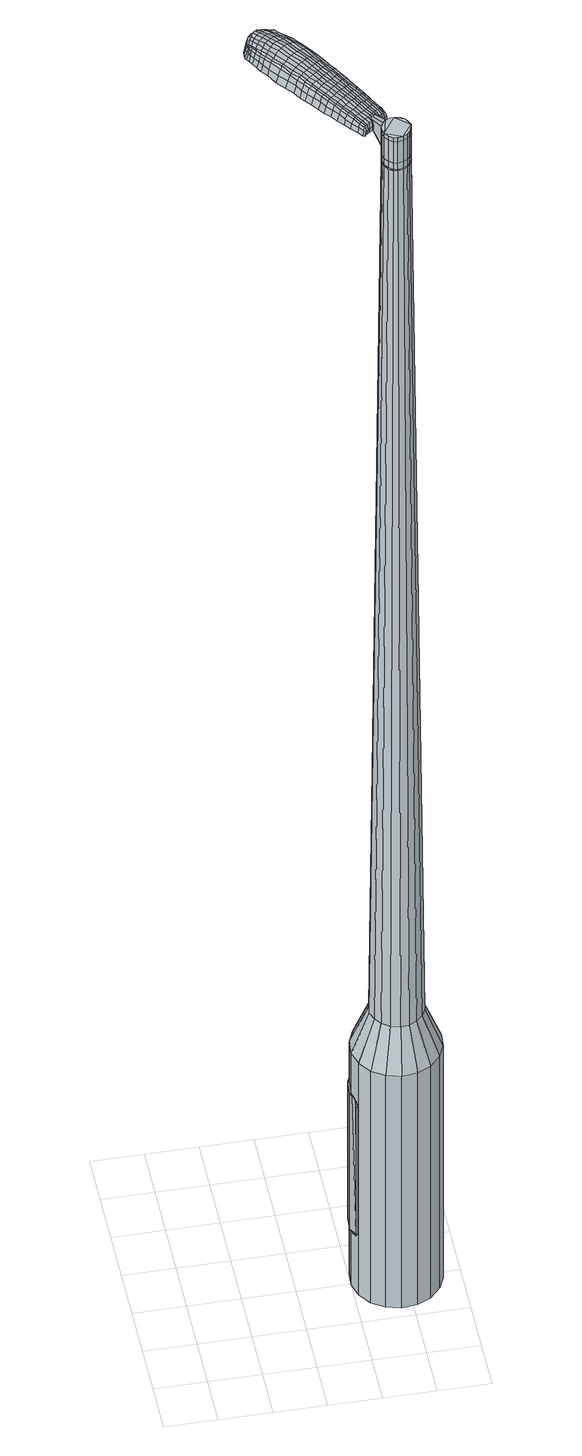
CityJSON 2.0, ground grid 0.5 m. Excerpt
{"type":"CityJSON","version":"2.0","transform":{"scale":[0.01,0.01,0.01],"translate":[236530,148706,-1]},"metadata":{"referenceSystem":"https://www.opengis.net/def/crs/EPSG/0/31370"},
"CityObjects":{
"object1":{"type":"GenericCityObject","attributes":{"cluster":220,"mean_distance_to_centroid":0.265,"new_centroid_x":236531.95,"new_centroid_y":148707.03,"mean_distance_to_camera":7.83,"H1":90,"H2":47.81,"Z_final":109.66,"cluster2":-1,"proj_x":236534.59,"proj_y":148705.12,"id_line":52798,"bearing_l":35.9,"distance":3.27,"orientation":"left","G_obj":125.9},"geometry":[{"type":"MultiSurface","lod":"2","boundaries":[[[0,1,2,3]],[[1,4,5,2]],[[4,6,7,5]],[[6,8,9,7]],[[8,10,11,9]],[[10,12,13,11]],[[12,14,15,13]],[[14,16,17,15]],[[16,18,19,17]],[[18,20,21,19]],[[20,22,23,21]],[[22,24,25,23]],[[24,26,27,25]],[[26,28,29,27]],[[28,30,31,29]],[[30,32,33,31]],[[32,34,35,33]],[[34,0,3,35]],[[36,37,38,39]],[[38,40,41,42]],[[41,43,42]],[[42,44,45,46]],[[45,47,46]],[[46,48,49,50]],[[49,51,50]],[[42,46,50,38]],[[50,52,39,38]],[[53,36,39]],[[2,5,7,35]],[[7,9,11,15]],[[11,13,15]],[[15,17,19,23]],[[19,21,23]],[[23,25,27,31]],[[27,29,31]],[[15,23,31,7]],[[31,33,35,7]],[[3,2,35]],[[1,0,54,55]],[[0,34,56,54]],[[34,32,57,56]],[[32,30,58,57]],[[30,28,59,58]],[[28,26,60,59]],[[26,24,61,60]],[[24,22,62,61]],[[22,20,63,62]],[[20,18,64,63]],[[18,16,65,64]],[[16,14,66,65]],[[14,12,67,66]],[[12,10,68,67]],[[10,8,69,68]],[[8,6,70,69]],[[6,4,71,70]],[[4,1,55,71]],[[55,54,72,73]],[[54,56,74,72]],[[56,57,75,74]],[[57,58,76,75]],[[58,59,77,76]],[[59,60,78,77]],[[60,61,79,78]],[[61,62,80,79]],[[62,63,81,80]],[[63,64,82,81]],[[64,65,83,82]],[[65,66,84,83]],[[66,67,85,84]],[[67,68,86,85]],[[68,69,87,86]],[[69,70,88,87]],[[70,71,89,88]],[[71,55,73,89]],[[90,91,92,93]],[[94,95,91,90]],[[96,97,95,94]],[[98,99,97,96]],[[100,101,99,98]],[[78,102,101,100]],[[103,104,102,78]],[[105,106,104,103]],[[81,107,106,105]],[[82,108,107,81]],[[83,109,108,82]],[[84,110,109,83]],[[111,112,110,84]],[[86,113,112,111]],[[114,115,113,86]],[[116,117,115,114]],[[118,119,117,116]],[[93,92,119,118]],[[120,121,122,123]],[[124,120,123,125]],[[126,124,125,127]],[[128,126,127,129]],[[130,128,129,131]],[[132,130,131,133]],[[134,132,133,135]],[[136,134,135,137]],[[138,136,137,139]],[[140,138,139,141]],[[142,140,141,143]],[[144,142,143,145]],[[146,144,145,147]],[[148,146,147,149]],[[150,148,149,151]],[[152,150,151,153]],[[73,72,90,93]],[[72,74,94,90]],[[74,75,96,94]],[[75,76,98,96]],[[76,77,100,98]],[[77,78,100]],[[79,103,78]],[[79,80,105,103]],[[80,81,105]],[[85,111,84]],[[85,86,111]],[[87,114,86]],[[87,88,116,114]],[[88,89,118,116]],[[89,73,93,118]],[[154,155,92,91]],[[155,156,119,92]],[[156,157,117,119]],[[157,158,115,117]],[[158,113,115]],[[159,112,113]],[[159,110,112]],[[160,106,107]],[[160,161,104,106]],[[161,102,104]],[[162,101,102]],[[162,163,99,101]],[[163,164,97,99]],[[164,165,95,97]],[[165,154,91,95]],[[39,52,152,166]],[[155,154,167,153]],[[53,39,166,121]],[[154,165,122,167]],[[36,53,121,120]],[[165,164,123,122]],[[37,36,120,124]],[[164,163,125,123]],[[38,37,124,126]],[[163,162,127,125]],[[40,38,126,128]],[[162,102,129,127]],[[41,40,128,130]],[[102,161,131,129]],[[43,41,130,132]],[[161,160,133,131]],[[42,43,132,134]],[[160,107,135,133]],[[44,42,134,136]],[[107,108,137,135]],[[45,44,136,138]],[[108,109,139,137]],[[47,45,138,140]],[[109,110,141,139]],[[46,47,140,142]],[[110,159,143,141]],[[48,46,142,144]],[[159,113,145,143]],[[49,48,144,146]],[[113,158,147,145]],[[51,49,146,148]],[[158,157,149,147]],[[50,51,148,150]],[[157,156,151,149]],[[52,50,150,152]],[[156,155,153,151]],[[152,153,168,169]],[[153,167,170,168]],[[167,122,171,170]],[[122,121,172,171]],[[121,166,173,172]],[[166,152,169,173]],[[174,175,176,177]],[[178,174,177,179]],[[174,178,180,181]],[[175,174,181,182]],[[183,184,185,186]],[[187,183,186,188]],[[183,187,189,190]],[[184,183,190,191]],[[192,193,194,195]],[[196,192,195,197]],[[192,196,198,199]],[[193,192,199,200]],[[201,202,203,204]],[[205,201,204,206]],[[201,205,207,208]],[[202,201,208,209]],[[210,211,212,213]],[[214,210,213,215]],[[210,214,216,217]],[[211,210,217,218]],[[219,220,221,222]],[[223,219,222,224]],[[219,223,225,226]],[[220,219,226,227]],[[228,229,230,231]],[[220,228,231,221]],[[228,220,227,232]],[[229,228,232,233]],[[234,235,236,237]],[[229,234,237,230]],[[234,229,233,238]],[[235,234,238,239]],[[240,178,179,241]],[[235,240,241,236]],[[240,235,239,242]],[[178,240,242,180]],[[243,244,245,246]],[[247,243,246,248]],[[243,247,249,250]],[[244,243,250,251]],[[252,253,254,255]],[[244,252,255,245]],[[252,244,251,256]],[[253,252,256,257]],[[258,259,260,261]],[[253,258,261,254]],[[258,253,257,262]],[[259,258,262,263]],[[264,265,266,267]],[[259,264,267,260]],[[264,259,263,268]],[[265,264,268,269]],[[270,175,182,271]],[[265,270,271,266]],[[270,265,269,272]],[[175,270,272,176]],[[273,274,275,276]],[[277,273,276,278]],[[273,277,279,280]],[[274,273,280,281]],[[282,283,284,285]],[[274,282,285,275]],[[282,274,281,286]],[[283,282,286,287]],[[288,289,290,291]],[[283,288,291,284]],[[288,283,287,292]],[[289,288,292,293]],[[294,187,188,295]],[[289,294,295,290]],[[294,289,293,296]],[[187,294,296,189]],[[297,298,299,300]],[[301,297,300,302]],[[297,301,303,304]],[[298,297,304,305]],[[306,307,308,309]],[[298,306,309,299]],[[306,298,305,310]],[[307,306,310,311]],[[312,313,314,315]],[[307,312,315,308]],[[312,307,311,316]],[[313,312,316,317]],[[318,319,320,321]],[[313,318,321,314]],[[318,313,317,322]],[[319,318,322,323]],[[324,184,191,325]],[[319,324,325,320]],[[324,319,323,326]],[[184,324,326,185]],[[327,213,212,328]],[[329,327,328,330]],[[327,329,331,332]],[[213,327,332,215]],[[333,329,330,334]],[[335,333,334,336]],[[333,335,337,338]],[[329,333,338,331]],[[339,335,336,340]],[[341,339,340,342]],[[339,341,343,344]],[[335,339,344,337]],[[345,341,342,346]],[[347,345,346,348]],[[345,347,349,350]],[[341,345,350,343]],[[351,347,348,352]],[[202,351,352,203]],[[351,202,209,353]],[[347,351,353,349]],[[354,355,200,199]],[[356,354,199,198]],[[354,356,357,358]],[[355,354,358,359]],[[360,361,359,358]],[[362,360,358,357]],[[360,362,363,364]],[[361,360,364,365]],[[366,367,365,364]],[[368,366,364,363]],[[366,368,369,370]],[[367,366,370,371]],[[372,373,371,370]],[[374,372,370,369]],[[372,374,207,205]],[[373,372,205,206]],[[375,376,377,378]],[[277,375,378,279]],[[375,277,278,379]],[[376,375,379,380]],[[381,196,197,382]],[[376,381,382,377]],[[381,376,380,383]],[[196,381,383,198]],[[384,385,386,387]],[[223,384,387,225]],[[384,223,224,388]],[[385,384,388,389]],[[390,391,392,393]],[[385,390,393,386]],[[390,385,389,394]],[[391,390,394,395]],[[396,193,200,397]],[[391,396,397,392]],[[396,391,395,398]],[[193,396,398,194]],[[399,400,401,402]],[[181,399,402,182]],[[399,181,180,403]],[[400,399,403,404]],[[405,406,407,408]],[[400,405,408,401]],[[405,400,404,409]],[[406,405,409,410]],[[411,204,203,412]],[[406,411,412,407]],[[411,406,410,413]],[[204,411,413,206]],[[414,415,416,417]],[[186,414,417,188]],[[414,186,185,418]],[[415,414,418,419]],[[420,208,207,421]],[[415,420,421,416]],[[420,415,419,422]],[[208,420,422,209]],[[423,424,425,426]],[[301,423,426,303]],[[423,301,302,427]],[[424,423,427,428]],[[429,214,215,430]],[[424,429,430,425]],[[429,424,428,431]],[[214,429,431,216]],[[432,433,434,435]],[[247,432,435,249]],[[432,247,248,436]],[[433,432,436,437]],[[438,439,440,441]],[[433,438,441,434]],[[438,433,437,442]],[[439,438,442,443]],[[444,211,218,445]],[[439,444,445,440]],[[444,439,443,446]],[[211,444,446,212]],[[447,448,437,436]],[[246,447,436,248]],[[447,246,245,449]],[[448,447,449,450]],[[451,452,443,442]],[[448,451,442,437]],[[451,448,450,453]],[[452,451,453,454]],[[455,328,212,446]],[[452,455,446,443]],[[455,452,454,456]],[[328,455,456,330]],[[457,458,459,460]],[[304,457,460,305]],[[457,304,303,426]],[[458,457,426,425]],[[461,332,331,462]],[[458,461,462,459]],[[461,458,425,430]],[[332,461,430,215]],[[463,464,450,449]],[[255,463,449,245]],[[463,255,254,465]],[[464,463,465,466]],[[467,468,454,453]],[[464,467,453,450]],[[467,464,466,469]],[[468,467,469,470]],[[471,334,330,456]],[[468,471,456,454]],[[471,468,470,472]],[[334,471,472,336]],[[473,474,475,476]],[[310,473,476,311]],[[473,310,305,460]],[[474,473,460,459]],[[477,338,337,478]],[[474,477,478,475]],[[477,474,459,462]],[[338,477,462,331]],[[479,480,466,465]],[[261,479,465,254]],[[479,261,260,481]],[[480,479,481,482]],[[483,484,470,469]],[[480,483,469,466]],[[483,480,482,485]],[[484,483,485,486]],[[487,340,336,472]],[[484,487,472,470]],[[487,484,486,488]],[[340,487,488,342]],[[489,490,491,492]],[[316,489,492,317]],[[489,316,311,476]],[[490,489,476,475]],[[493,344,343,494]],[[490,493,494,491]],[[493,490,475,478]],[[344,493,478,337]],[[495,496,482,481]],[[267,495,481,260]],[[495,267,266,497]],[[496,495,497,498]],[[499,500,486,485]],[[496,499,485,482]],[[499,496,498,501]],[[500,499,501,502]],[[503,346,342,488]],[[500,503,488,486]],[[503,500,502,504]],[[346,503,504,348]],[[505,506,507,508]],[[322,505,508,323]],[[505,322,317,492]],[[506,505,492,491]],[[509,350,349,510]],[[506,509,510,507]],[[509,506,491,494]],[[350,509,494,343]],[[511,512,498,497]],[[271,511,497,266]],[[511,271,182,402]],[[512,511,402,401]],[[513,514,502,501]],[[512,513,501,498]],[[513,512,401,408]],[[514,513,408,407]],[[515,352,348,504]],[[514,515,504,502]],[[515,514,407,412]],[[352,515,412,203]],[[516,517,419,418]],[[326,516,418,185]],[[516,326,323,508]],[[517,516,508,507]],[[518,353,209,422]],[[517,518,422,419]],[[518,517,507,510]],[[353,518,510,349]],[[519,520,380,379]],[[276,519,379,278]],[[519,276,275,521]],[[520,519,521,522]],[[523,356,198,383]],[[520,523,383,380]],[[523,520,522,524]],[[356,523,524,357]],[[525,526,527,528]],[[226,525,528,227]],[[525,226,225,387]],[[526,525,387,386]],[[529,530,531,532]],[[526,529,532,527]],[[529,526,386,393]],[[530,529,393,392]],[[533,355,359,534]],[[530,533,534,531]],[[533,530,392,397]],[[355,533,397,200]],[[535,536,522,521]],[[285,535,521,275]],[[535,285,284,537]],[[536,535,537,538]],[[539,362,357,524]],[[536,539,524,522]],[[539,536,538,540]],[[362,539,540,363]],[[541,542,543,544]],[[232,541,544,233]],[[541,232,227,528]],[[542,541,528,527]],[[545,546,547,548]],[[542,545,548,543]],[[545,542,527,532]],[[546,545,532,531]],[[549,361,365,550]],[[546,549,550,547]],[[549,546,531,534]],[[361,549,534,359]],[[551,552,538,537]],[[291,551,537,284]],[[551,291,290,553]],[[552,551,553,554]],[[555,368,363,540]],[[552,555,540,538]],[[555,552,554,556]],[[368,555,556,369]],[[557,558,559,560]],[[238,557,560,239]],[[557,238,233,544]],[[558,557,544,543]],[[561,562,563,564]],[[558,561,564,559]],[[561,558,543,548]],[[562,561,548,547]],[[565,367,371,566]],[[562,565,566,563]],[[565,562,547,550]],[[367,565,550,365]],[[567,568,554,553]],[[295,567,553,290]],[[567,295,188,417]],[[568,567,417,416]],[[569,374,369,556]],[[568,569,556,554]],[[569,568,416,421]],[[374,569,421,207]],[[570,571,404,403]],[[242,570,403,180]],[[570,242,239,560]],[[571,570,560,559]],[[572,573,410,409]],[[571,572,409,404]],[[572,571,559,564]],[[573,572,564,563]],[[574,373,206,413]],[[573,574,413,410]],[[574,573,563,566]],[[373,574,566,371]],[[575,576,577,578]],[[578,577,579,580]],[[581,579,577,582]],[[582,577,576,583]],[[584,585,586,587]],[[587,586,588,589]],[[590,588,586,591]],[[591,586,585,592]],[[593,594,595,596]],[[596,595,597,598]],[[599,597,595,600]],[[600,595,594,601]],[[602,603,604,605]],[[605,604,606,607]],[[608,606,604,609]],[[609,604,603,610]],[[611,612,613,614]],[[614,613,615,616]],[[617,615,613,618]],[[618,613,612,619]],[[620,621,622,623]],[[623,622,624,625]],[[626,624,622,627]],[[627,622,621,628]],[[629,630,631,632]],[[632,631,621,620]],[[628,621,631,633]],[[633,631,630,634]],[[635,636,637,638]],[[638,637,630,629]],[[634,630,637,639]],[[639,637,636,640]],[[580,579,641,642]],[[642,641,636,635]],[[640,636,641,643]],[[643,641,579,581]],[[644,645,646,647]],[[647,646,648,649]],[[650,648,646,651]],[[651,646,645,652]],[[653,654,655,656]],[[656,655,645,644]],[[652,645,655,657]],[[657,655,654,658]],[[659,660,661,662]],[[662,661,654,653]],[[658,654,661,663]],[[663,661,660,664]],[[665,666,667,668]],[[668,667,660,659]],[[664,660,667,669]],[[669,667,666,670]],[[583,576,671,672]],[[672,671,666,665]],[[670,666,671,673]],[[673,671,576,575]],[[674,675,676,677]],[[677,676,678,679]],[[680,678,676,681]],[[681,676,675,682]],[[683,684,685,686]],[[686,685,675,674]],[[682,675,685,687]],[[687,685,684,688]],[[689,690,691,692]],[[692,691,684,683]],[[688,684,691,693]],[[693,691,690,694]],[[589,588,695,696]],[[696,695,690,689]],[[694,690,695,697]],[[697,695,588,590]],[[698,699,700,701]],[[701,700,702,703]],[[704,702,700,705]],[[705,700,699,706]],[[707,708,709,710]],[[710,709,699,698]],[[706,699,709,711]],[[711,709,708,712]],[[713,714,715,716]],[[716,715,708,707]],[[712,708,715,717]],[[717,715,714,718]],[[719,720,721,722]],[[722,721,714,713]],[[718,714,721,723]],[[723,721,720,724]],[[592,585,725,726]],[[726,725,720,719]],[[724,720,725,727]],[[727,725,585,584]],[[611,614,728,729]],[[729,728,730,731]],[[732,730,728,733]],[[733,728,614,616]],[[731,730,734,735]],[[735,734,736,737]],[[738,736,734,739]],[[739,734,730,732]],[[737,736,740,741]],[[741,740,742,743]],[[744,742,740,745]],[[745,740,736,738]],[[743,742,746,747]],[[747,746,748,749]],[[750,748,746,751]],[[751,746,742,744]],[[749,748,752,753]],[[753,752,603,602]],[[610,603,752,754]],[[754,752,748,750]],[[601,755,756,600]],[[600,756,757,599]],[[758,757,756,759]],[[759,756,755,760]],[[760,761,762,759]],[[759,762,763,758]],[[764,763,762,765]],[[765,762,761,766]],[[766,767,768,765]],[[765,768,769,764]],[[770,769,768,771]],[[771,768,767,772]],[[772,773,774,771]],[[771,774,775,770]],[[608,775,774,606]],[[606,774,773,607]],[[776,777,778,779]],[[779,778,678,680]],[[679,678,778,780]],[[780,778,777,781]],[[598,597,782,783]],[[783,782,777,776]],[[781,777,782,784]],[[784,782,597,599]],[[785,786,787,788]],[[788,787,624,626]],[[625,624,787,789]],[[789,787,786,790]],[[791,792,793,794]],[[794,793,786,785]],[[790,786,793,795]],[[795,793,792,796]],[[601,594,797,798]],[[798,797,792,791]],[[796,792,797,799]],[[799,797,594,593]],[[800,801,802,803]],[[803,802,582,583]],[[581,582,802,804]],[[804,802,801,805]],[[806,807,808,809]],[[809,808,801,800]],[[805,801,808,810]],[[810,808,807,811]],[[602,605,812,813]],[[813,812,807,806]],[[811,807,812,814]],[[814,812,605,607]],[[815,816,817,818]],[[818,817,587,589]],[[584,587,817,819]],[[819,817,816,820]],[[608,609,821,822]],[[822,821,816,815]],[[820,816,821,823]],[[823,821,609,610]],[[824,825,826,827]],[[827,826,702,704]],[[702,826,703]],[[703,826,825,828]],[[616,615,829,830]],[[830,829,825,824]],[[828,825,829,831]],[[831,829,615,617]],[[832,833,834,835]],[[835,834,648,650]],[[649,648,834,836]],[[836,834,833,837]],[[838,839,840,841]],[[841,840,833,832]],[[837,833,840,842]],[[842,840,839,843]],[[619,612,844,845]],[[845,844,839,838]],[[843,839,844,846]],[[846,844,612,611]],[[837,847,848,836]],[[836,848,647,649]],[[644,647,848,849]],[[849,848,847,850]],[[843,851,852,842]],[[842,852,847,837]],[[850,847,852,853]],[[853,852,851,854]],[[611,729,169,846]],[[846,169,851,843]],[[854,851,169,855]],[[855,169,729,731]],[[856,857,858,859]],[[859,858,705,706]],[[704,705,858,827]],[[827,858,857,824]],[[732,733,860,861]],[[861,860,857,856]],[[824,857,860,830]],[[830,860,733,616]],[[850,862,863,849]],[[849,863,656,644]],[[653,656,863,864]],[[864,863,862,865]],[[854,866,867,853]],[[853,867,862,850]],[[865,862,867,868]],[[868,867,866,869]],[[731,735,870,855]],[[855,870,866,854]],[[869,866,870,871]],[[871,870,735,737]],[[872,873,874,875]],[[875,874,711,712]],[[706,711,874,859]],[[859,874,873,856]],[[738,739,876,877]],[[877,876,873,872]],[[856,873,876,861]],[[861,876,739,732]],[[865,878,879,864]],[[864,879,662,653]],[[659,662,879,880]],[[880,879,878,881]],[[869,882,883,868]],[[868,883,878,865]],[[881,878,883,884]],[[884,883,882,885]],[[737,741,886,871]],[[871,886,882,869]],[[885,882,886,887]],[[887,886,741,743]],[[888,889,890,891]],[[891,890,717,718]],[[712,717,890,875]],[[875,890,889,872]],[[744,745,892,893]],[[893,892,889,888]],[[872,889,892,877]],[[877,892,745,738]],[[881,894,895,880]],[[880,895,668,659]],[[665,668,895,896]],[[896,895,894,897]],[[885,898,899,884]],[[884,899,894,881]],[[897,894,899,900]],[[900,899,898,901]],[[743,747,902,887]],[[887,902,898,885]],[[901,898,902,903]],[[903,902,747,749]],[[904,905,906,907]],[[907,906,723,724]],[[718,723,906,891]],[[891,906,905,888]],[[750,751,908,909]],[[909,908,905,904]],[[888,905,908,893]],[[893,908,751,744]],[[897,910,911,896]],[[896,911,672,665]],[[583,672,911,803]],[[803,911,910,800]],[[901,912,913,900]],[[900,913,910,897]],[[800,910,913,809]],[[809,913,912,806]],[[749,753,914,903]],[[903,914,912,901]],[[806,912,914,813]],[[813,914,753,602]],[[820,915,916,819]],[[819,916,727,584]],[[724,727,916,907]],[[907,916,915,904]],[[610,754,917,823]],[[823,917,915,820]],[[904,915,917,909]],[[909,917,754,750]],[[781,918,919,780]],[[780,919,677,679]],[[674,677,919,920]],[[920,919,918,921]],[[599,757,922,784]],[[784,922,918,781]],[[921,918,922,923]],[[923,922,757,758]],[[924,925,926,927]],[[927,926,627,628]],[[626,627,926,788]],[[788,926,925,785]],[[928,929,930,931]],[[931,930,925,924]],[[785,925,930,794]],[[794,930,929,791]],[[760,755,932,933]],[[933,932,929,928]],[[791,929,932,798]],[[798,932,755,601]],[[921,934,935,920]],[[920,935,686,674]],[[683,686,935,936]],[[936,935,934,937]],[[758,763,938,923]],[[923,938,934,921]],[[937,934,938,939]],[[939,938,763,764]],[[940,941,942,943]],[[943,942,633,634]],[[628,633,942,927]],[[927,942,941,924]],[[944,945,946,947]],[[947,946,941,940]],[[924,941,946,931]],[[931,946,945,928]],[[766,761,948,949]],[[949,948,945,944]],[[928,945,948,933]],[[933,948,761,760]],[[937,950,951,936]],[[936,951,692,683]],[[689,692,951,952]],[[952,951,950,953]],[[764,769,954,939]],[[939,954,950,937]],[[953,950,954,955]],[[955,954,769,770]],[[956,957,958,959]],[[959,958,639,640]],[[634,639,958,943]],[[943,958,957,940]],[[960,961,962,963]],[[963,962,957,956]],[[940,957,962,947]],[[947,962,961,944]],[[772,767,964,965]],[[965,964,961,960]],[[944,961,964,949]],[[949,964,767,766]],[[953,966,967,952]],[[952,967,696,689]],[[589,696,967,818]],[[818,967,966,815]],[[770,775,968,955]],[[955,968,966,953]],[[815,966,968,822]],[[822,968,775,608]],[[805,969,970,804]],[[804,970,643,581]],[[640,643,970,959]],[[959,970,969,956]],[[811,971,972,810]],[[810,972,969,805]],[[956,969,972,963]],[[963,972,971,960]],[[607,773,973,814]],[[814,973,971,811]],[[960,971,973,965]],[[965,973,773,772]],[[575,578,177,176]],[[578,580,179,177]],[[590,591,190,189]],[[591,592,191,190]],[[593,596,195,194]],[[596,598,197,195]],[[617,618,217,216]],[[618,619,218,217]],[[620,623,222,221]],[[623,625,224,222]],[[629,632,231,230]],[[632,620,221,231]],[[635,638,237,236]],[[638,629,230,237]],[[580,642,241,179]],[[642,635,236,241]],[[650,651,250,249]],[[651,652,251,250]],[[652,657,256,251]],[[657,658,257,256]],[[658,663,262,257]],[[663,664,263,262]],[[664,669,268,263]],[[669,670,269,268]],[[670,673,272,269]],[[673,575,176,272]],[[680,681,280,279]],[[681,682,281,280]],[[682,687,286,281]],[[687,688,287,286]],[[688,693,292,287]],[[693,694,293,292]],[[694,697,296,293]],[[697,590,189,296]],[[698,701,300,299]],[[701,703,302,300]],[[707,710,309,308]],[[710,698,299,309]],[[713,716,315,314]],[[716,707,308,315]],[[719,722,321,320]],[[722,713,314,321]],[[592,726,325,191]],[[726,719,320,325]],[[776,779,378,377]],[[779,680,279,378]],[[598,783,382,197]],[[783,776,377,382]],[[625,789,388,224]],[[789,790,389,388]],[[790,795,394,389]],[[795,796,395,394]],[[796,799,398,395]],[[799,593,194,398]],[[703,427,302]],[[703,828,428,427]],[[828,831,431,428]],[[831,617,216,431]],[[832,835,435,434]],[[835,650,249,435]],[[838,841,441,440]],[[841,832,434,441]],[[619,845,445,218]],[[845,838,440,445]],[[974,975,976,977]],[[978,979,977,976]],[[980,981,982,983]],[[984,985,986,987]],[[975,988,989,976]],[[990,978,976,989]],[[991,980,983,992]],[[993,994,985,984]],[[988,995,996,989]],[[996,997,990,989]],[[998,991,992,999]],[[1000,994,993,1001]],[[995,1002,1003,996]],[[1003,1004,997,996]],[[1005,998,999,1006]],[[1007,1000,1001,1008]],[[1009,1010,1011,1012]],[[1013,1014,1010,1009]],[[1013,1015,1016,1014]],[[1015,1017,1018,1016]],[[1019,1020,1021,1022]],[[1023,1024,1020,1019]],[[1025,1026,1024,1023]],[[1027,1028,1026,1025]],[[1022,1011,1010,1019]],[[1019,1010,1014,1023]],[[1014,1016,1025,1023]],[[1016,1018,1027,1025]],[[983,982,979,978]],[[992,983,978,990]],[[997,999,992,990]],[[1004,1006,999,997]],[[984,987,981,980]],[[993,984,980,991]],[[1001,993,991,998]],[[1008,1001,998,1005]],[[985,1009,1012,986]],[[994,1013,1009,985]],[[1015,1013,994,1000]],[[1017,1015,1000,1007]],[[1029,1030,1031,1032]],[[1031,1033,1034,1035]],[[1031,1035,1036,1037]],[[1031,1037,1032]],[[1038,1029,1032,1039]],[[1040,1039,1032,1041]],[[1042,1041,1032]],[[1043,1031,1030,1044]],[[1045,1043,1044,1046]],[[1047,1045,1046,1048]],[[1049,1047,1048,1050]],[[1051,1049,1050,1052]],[[1052,1053,1054,1055]],[[1052,1055,1056,1057]],[[1052,1057,1058,1059]],[[1058,1060,1061,1062]],[[1058,1062,1063,1064]],[[1058,1064,1059]],[[1052,1059,1051]],[[1065,1066,1030,1029]],[[1067,1068,1033,1031]],[[1069,1070,1042,1032]],[[1066,1071,1044,1030]],[[1072,1067,1031,1043]],[[1071,1073,1046,1044]],[[1074,1072,1043,1045]],[[1073,1075,1048,1046]],[[1076,1074,1045,1047]],[[1075,1077,1050,1048]],[[1078,1076,1047,1049]],[[1077,1079,1052,1050]],[[1080,1078,1049,1051]],[[1079,1081,1053,1052]],[[1082,1083,1060,1058]],[[1084,1080,1051,1059]],[[1054,1053,1081,1085]],[[1055,1054,1085,1086]],[[1056,1055,1086,1087]],[[1057,1056,1087,1088]],[[1058,1057,1088,1082]],[[1089,1065,1029,1038]],[[1090,1089,1038,1039]],[[1091,1090,1039,1040]],[[1092,1091,1040,1041]],[[1070,1092,1041,1042]],[[1034,1033,1068,1093]],[[1061,1060,1083,1094]],[[1035,1034,1093,1095]],[[1036,1035,1095,1096]],[[1037,1036,1096,1097]],[[1032,1037,1097,1069]],[[1062,1061,1094,1098]],[[1063,1062,1098,1099]],[[1064,1063,1099,1100]],[[1059,1064,1100,1084]]]}]}
},
"vertices":[
[168,138,384],[181,144,384],[181,144,96],[168,138,96],[195,146,384],[195,146,96],[210,142,384],[210,142,96],[222,134,384],[222,134,96],[230,122,384],[230,122,96],[234,108,384],[234,108,96],[233,93,384],[233,93,96],[227,80,384],[227,80,96],[217,69,384],[217,69,96],[204,63,384],[204,63,96],[189,61,384],[189,61,96],[175,65,384],[175,65,96],[163,73,384],[163,73,96],[154,85,384],[154,85,96],[150,99,384],[150,99,96],[151,114,384],[151,114,96],[157,127,384],[157,127,96],[179,107,1524],[179,102,1524],[180,98,1524],[184,115,1524],[183,94,1524],[187,91,1524],[196,91,1524],[191,90,1524],[200,93,1524],[203,96,1524],[206,105,1524],[205,100,1524],[204,109,1524],[202,113,1524],[193,117,1524],[198,116,1524],[189,117,1524],[181,111,1524],[178,124,429],[185,128,429],[171,118,429],[168,110,429],[167,101,429],[170,93,429],[175,86,429],[182,81,429],[191,78,429],[199,79,429],[207,83,429],[213,89,429],[217,97,429],[217,106,429],[215,115,429],[210,122,429],[203,127,429],[194,129,429],[184,115,1483],[189,117,1483],[181,111,1483],[179,107,1483],[179,102,1483],[180,98,1483],[183,94,1483],[187,91,1483],[191,90,1483],[196,91,1483],[200,93,1483],[203,96,1483],[205,100,1483],[206,105,1483],[204,109,1483],[202,113,1483],[198,116,1483],[193,117,1483],[185,114,1483],[185,114,1485],[189,116,1485],[189,116,1483],[182,111,1483],[182,111,1485],[180,107,1483],[180,107,1485],[180,102,1483],[180,102,1485],[181,98,1483],[181,98,1485],[183,94,1485],[187,92,1483],[187,92,1485],[191,91,1483],[191,91,1485],[196,91,1485],[200,93,1485],[203,96,1485],[205,100,1485],[205,105,1483],[205,105,1485],[204,109,1485],[201,113,1483],[201,113,1485],[198,115,1483],[198,115,1485],[193,116,1483],[193,116,1485],[179,107,1519],[181,111,1519],[181,111,1493],[179,107,1493],[179,102,1519],[179,102,1493],[180,98,1519],[180,98,1493],[183,94,1519],[183,94,1493],[187,91,1519],[187,91,1493],[191,90,1519],[191,90,1493],[196,91,1519],[196,91,1493],[200,93,1519],[200,93,1493],[203,96,1519],[203,96,1493],[205,100,1519],[205,100,1493],[206,105,1519],[206,105,1493],[204,109,1519],[204,109,1493],[202,113,1519],[202,113,1493],[198,116,1519],[198,116,1493],[193,117,1519],[193,117,1493],[189,117,1519],[189,117,1493],[184,115,1485],[189,117,1485],[193,117,1485],[198,116,1485],[202,113,1485],[206,105,1485],[191,90,1485],[187,91,1485],[180,98,1485],[179,102,1485],[179,107,1485],[181,111,1485],[184,115,1519],[184,115,1493],[176,132,1513],[176,132,1518],[173,130,1513],[171,128,1513],[171,128,1518],[173,130,1518],[146,201,1519],[150,195,1518],[150,197,1509],[146,203,1510],[141,208,1519],[142,210,1510],[140,207,1526],[145,199,1525],[149,193,1525],[115,179,1519],[119,173,1518],[121,173,1525],[116,179,1525],[109,186,1519],[111,186,1526],[107,186,1510],[113,179,1510],[117,173,1509],[86,248,1519],[89,251,1519],[88,251,1513],[85,249,1513],[83,245,1519],[82,246,1513],[84,244,1524],[87,247,1524],[90,249,1524],[129,188,1530],[134,183,1529],[136,184,1529],[132,190,1530],[124,196,1531],[127,198,1531],[121,194,1530],[126,186,1530],[131,180,1529],[177,123,1512],[179,125,1512],[178,126,1517],[176,124,1517],[174,121,1512],[174,123,1517],[174,122,1506],[176,124,1506],[178,126,1506],[110,248,1519],[112,246,1519],[113,247,1512],[111,250,1512],[108,250,1518],[109,251,1512],[108,249,1522],[109,247,1523],[111,245,1524],[116,242,1519],[119,238,1519],[120,240,1512],[116,244,1512],[115,241,1524],[118,237,1525],[123,233,1519],[128,227,1519],[128,229,1511],[123,235,1511],[122,232,1526],[127,226,1526],[134,218,1519],[135,220,1510],[134,216,1526],[186,139,1513],[182,145,1513],[181,144,1518],[185,138,1517],[188,134,1512],[187,134,1516],[189,135,1506],[186,140,1507],[182,147,1507],[178,152,1514],[174,158,1515],[173,157,1520],[177,150,1519],[178,153,1507],[174,160,1507],[170,164,1515],[166,171,1516],[165,169,1522],[169,163,1521],[170,166,1508],[166,172,1508],[162,177,1517],[158,183,1517],[157,181,1524],[161,175,1523],[162,179,1508],[158,185,1509],[154,189,1518],[153,187,1524],[154,191,1509],[81,228,1519],[82,225,1519],[83,226,1524],[82,229,1523],[80,230,1518],[81,230,1522],[78,230,1512],[79,228,1512],[81,225,1512],[85,221,1519],[88,216,1519],[89,216,1525],[86,221,1524],[83,221,1512],[86,216,1512],[91,211,1519],[95,204,1519],[97,205,1526],[92,211,1526],[89,211,1511],[94,205,1511],[102,195,1519],[104,195,1526],[100,195,1510],[161,121,1513],[156,127,1513],[155,127,1507],[160,121,1507],[165,117,1512],[164,117,1506],[165,118,1516],[162,121,1517],[158,127,1518],[151,133,1514],[147,139,1515],[145,139,1507],[150,133,1507],[153,133,1519],[148,139,1520],[142,145,1515],[137,150,1516],[135,150,1508],[140,145,1508],[144,145,1521],[139,150,1522],[133,156,1517],[128,162,1517],[126,162,1509],[131,156,1508],[134,156,1523],[130,162,1524],[123,167,1518],[121,168,1509],[125,168,1524],[173,129,1519],[175,130,1519],[169,135,1520],[171,136,1520],[166,133,1520],[171,127,1519],[164,141,1522],[166,142,1522],[160,147,1523],[162,148,1523],[157,145,1523],[162,139,1521],[155,153,1524],[158,154,1524],[151,159,1525],[153,160,1525],[148,157,1525],[153,151,1524],[147,165,1526],[149,166,1526],[142,171,1527],[145,172,1527],[139,169,1527],[144,163,1526],[138,177,1528],[140,178,1528],[135,174,1528],[88,245,1527],[91,247,1527],[86,242,1526],[88,238,1527],[91,241,1528],[94,243,1528],[95,236,1529],[98,238,1529],[92,233,1528],[96,227,1530],[99,230,1530],[102,232,1530],[103,224,1531],[106,226,1531],[100,221,1530],[106,214,1531],[109,217,1531],[112,219,1531],[116,206,1531],[119,208,1531],[113,204,1531],[79,233,1518],[80,236,1519],[78,236,1513],[78,233,1513],[81,232,1523],[81,235,1523],[81,240,1519],[80,241,1513],[82,239,1524],[106,251,1518],[103,252,1518],[104,250,1523],[106,249,1523],[107,252,1513],[104,253,1513],[100,253,1519],[96,253,1519],[97,251,1524],[100,251,1523],[100,254,1513],[96,254,1513],[92,252,1519],[93,251,1524],[92,253,1513],[144,198,1528],[142,197,1528],[146,191,1528],[148,192,1527],[139,206,1528],[137,205,1529],[140,196,1529],[137,194,1530],[141,188,1529],[144,190,1528],[135,203,1529],[132,202,1530],[135,192,1530],[139,186,1529],[129,200,1531],[118,180,1528],[120,181,1529],[114,188,1529],[112,186,1528],[122,174,1527],[124,175,1528],[123,184,1529],[117,191,1530],[127,178,1528],[167,116,1512],[169,117,1512],[168,119,1517],[167,118,1517],[166,116,1506],[167,118,1506],[171,119,1512],[171,121,1517],[170,120,1506],[189,132,1512],[187,131,1512],[187,132,1506],[189,133,1506],[187,132,1517],[186,131,1517],[185,129,1512],[183,128,1512],[183,129,1506],[185,130,1506],[184,130,1517],[182,129,1517],[181,126,1512],[181,127,1506],[180,127,1517],[184,137,1519],[183,136,1519],[180,143,1520],[179,142,1520],[181,135,1519],[179,133,1519],[177,141,1520],[175,139,1520],[177,132,1519],[173,138,1520],[163,122,1519],[165,123,1519],[160,129,1520],[159,128,1520],[168,125,1519],[163,131,1520],[176,149,1521],[175,148,1521],[172,156,1522],[171,155,1522],[173,147,1521],[171,145,1521],[169,153,1522],[166,151,1523],[168,144,1522],[164,150,1523],[154,134,1521],[156,135,1521],[151,141,1522],[150,139,1522],[159,137,1521],[154,143,1522],[168,162,1523],[167,161,1523],[164,168,1524],[162,167,1524],[165,159,1523],[162,158,1524],[160,165,1525],[158,164,1525],[160,156,1524],[156,162,1525],[145,145,1523],[147,147,1523],[142,152,1524],[140,151,1524],[150,149,1524],[145,154,1525],[160,174,1525],[158,173,1525],[156,180,1526],[154,179,1526],[156,172,1526],[154,170,1526],[152,178,1527],[150,176,1527],[151,168,1526],[147,174,1527],[136,157,1525],[138,158,1525],[133,164,1526],[131,163,1526],[141,160,1526],[136,166,1527],[152,186,1527],[150,185,1527],[148,184,1527],[146,182,1528],[143,180,1528],[127,168,1527],[128,170,1527],[132,172,1528],[82,230,1525],[82,233,1525],[84,227,1526],[84,230,1526],[84,237,1526],[86,234,1527],[108,248,1525],[105,248,1525],[108,246,1526],[110,245,1525],[102,249,1525],[98,249,1526],[101,246,1527],[104,246,1526],[95,248,1526],[97,245,1527],[87,223,1526],[87,225,1527],[90,217,1527],[91,220,1528],[89,229,1528],[93,223,1529],[113,241,1526],[111,241,1527],[115,236,1528],[117,236,1527],[108,241,1527],[105,241,1528],[109,235,1529],[112,236,1528],[101,240,1528],[105,234,1530],[93,212,1528],[95,214,1529],[98,206,1528],[100,207,1529],[97,218,1529],[102,211,1530],[121,232,1528],[119,231,1528],[124,224,1529],[126,225,1528],[116,231,1529],[113,230,1530],[118,222,1530],[121,224,1530],[110,228,1530],[115,221,1531],[105,196,1529],[107,198,1529],[110,201,1530],[132,215,1528],[131,215,1529],[128,213,1530],[125,212,1530],[122,210,1531],[149,196,1509],[148,194,1518],[144,200,1518],[145,202,1509],[139,207,1519],[140,209,1510],[139,205,1525],[144,198,1525],[147,193,1525],[122,175,1525],[120,174,1518],[116,180,1518],[118,180,1525],[111,187,1519],[113,187,1525],[109,187,1510],[114,180,1509],[118,175,1509],[89,249,1513],[90,249,1519],[87,247,1519],[87,247,1513],[85,244,1519],[84,245,1513],[86,243,1524],[88,246,1524],[91,247,1524],[136,185,1528],[133,183,1528],[129,189,1529],[132,191,1529],[124,196,1529],[126,198,1529],[121,194,1529],[126,187,1529],[131,181,1528],[177,127,1516],[178,127,1512],[175,125,1512],[175,126,1516],[173,123,1512],[173,124,1516],[172,124,1506],[175,126,1506],[177,127,1506],[111,246,1512],[111,244,1519],[109,247,1518],[109,248,1512],[107,248,1518],[108,250,1512],[107,247,1522],[108,246,1523],[110,243,1523],[118,238,1512],[118,237,1519],[114,241,1519],[115,243,1512],[113,240,1524],[117,235,1525],[127,228,1511],[126,226,1519],[121,232,1519],[122,234,1511],[121,231,1525],[125,224,1526],[133,217,1519],[133,219,1510],[132,215,1526],[179,143,1518],[180,144,1513],[184,138,1513],[183,137,1517],[186,134,1512],[185,134,1515],[187,135,1506],[184,139,1506],[180,146,1507],[171,156,1520],[172,157,1514],[176,151,1514],[175,149,1519],[176,152,1507],[172,159,1507],[163,168,1522],[164,170,1516],[168,163,1515],[167,162,1521],[168,165,1508],[164,171,1508],[155,180,1523],[156,182,1517],[160,176,1516],[159,174,1522],[160,178,1508],[156,184,1508],[152,188,1517],[151,187,1524],[153,190,1509],[85,226,1523],[84,226,1519],[82,229,1518],[84,229,1523],[82,231,1518],[83,231,1522],[80,231,1512],[81,229,1512],[82,226,1512],[91,217,1525],[89,217,1519],[86,222,1519],[88,222,1524],[85,222,1512],[88,217,1512],[99,206,1526],[97,206,1519],[93,212,1519],[94,212,1525],[91,212,1511],[95,206,1511],[104,196,1519],[105,196,1526],[102,196,1510],[156,129,1507],[158,128,1513],[162,123,1513],[161,123,1506],[166,119,1512],[165,119,1506],[166,120,1515],[164,123,1517],[159,129,1518],[147,140,1507],[148,140,1514],[153,134,1514],[151,134,1507],[154,134,1519],[150,140,1520],[137,152,1508],[139,152,1516],[143,146,1515],[142,146,1508],[145,146,1521],[140,152,1522],[128,163,1508],[130,163,1517],[134,157,1516],[132,158,1508],[136,158,1522],[131,163,1523],[125,169,1517],[123,169,1509],[127,169,1524],[172,129,1518],[174,131,1518],[168,135,1519],[170,137,1519],[166,133,1519],[170,128,1518],[164,141,1520],[166,143,1520],[159,147,1521],[162,149,1521],[157,145,1521],[161,139,1520],[155,153,1523],[157,155,1523],[151,159,1524],[153,161,1524],[148,157,1524],[153,151,1523],[146,165,1525],[149,167,1525],[142,171,1526],[144,173,1526],[139,169,1526],[144,163,1525],[138,177,1527],[140,179,1527],[135,175,1527],[92,246,1526],[89,244,1526],[87,241,1525],[89,238,1526],[92,240,1526],[94,242,1526],[98,237,1528],[95,235,1528],[93,233,1527],[97,227,1528],[99,230,1529],[102,232,1529],[106,226,1530],[104,224,1530],[101,221,1529],[106,214,1530],[109,217,1530],[112,219,1530],[119,208,1530],[116,206,1530],[113,204,1530],[80,235,1513],[82,235,1518],[81,232,1518],[80,232,1512],[83,232,1523],[83,234,1523],[83,239,1519],[82,240,1513],[84,239,1523],[103,248,1523],[103,250,1518],[106,249,1518],[106,248,1523],[106,250,1512],[104,251,1512],[97,249,1523],[96,251,1519],[100,250,1519],[100,249,1523],[100,251,1513],[96,251,1513],[93,250,1519],[94,249,1524],[93,251,1513],[146,191,1527],[142,197,1527],[143,198,1527],[147,192,1526],[138,205,1527],[137,204,1528],[141,188,1528],[137,194,1528],[139,196,1528],[143,190,1527],[134,203,1528],[132,201,1529],[134,192,1529],[138,186,1528],[129,200,1529],[115,189,1528],[120,182,1527],[119,181,1527],[113,187,1527],[123,175,1526],[124,176,1527],[123,184,1528],[118,191,1528],[127,178,1527],[167,120,1516],[167,119,1512],[166,118,1512],[166,119,1516],[166,119,1506],[170,121,1512],[170,122,1516],[169,122,1506],[186,134,1506],[186,133,1512],[187,133,1512],[187,134,1506],[186,133,1516],[185,133,1516],[182,131,1506],[182,130,1512],[184,131,1512],[184,132,1506],[183,132,1516],[181,130,1516],[180,128,1512],[179,129,1506],[179,129,1516],[182,137,1518],[183,137,1518],[179,143,1519],[178,142,1519],[178,134,1518],[181,135,1518],[177,141,1519],[174,140,1519],[172,138,1519],[160,129,1519],[165,124,1518],[164,123,1518],[159,129,1519],[167,126,1518],[163,131,1519],[174,149,1520],[175,149,1520],[171,155,1521],[170,155,1521],[170,146,1520],[172,147,1520],[168,153,1521],[166,152,1521],[168,144,1520],[164,150,1521],[151,141,1521],[156,135,1520],[155,135,1520],[150,141,1521],[158,137,1520],[154,143,1521],[166,161,1522],[167,161,1522],[163,168,1523],[162,167,1523],[162,158,1522],[164,160,1522],[160,166,1523],[158,164,1524],[160,156,1523],[155,162,1524],[142,153,1523],[147,147,1522],[146,146,1522],[141,152,1523],[149,149,1522],[145,155,1523],[158,173,1524],[159,174,1524],[155,180,1525],[154,179,1525],[153,170,1525],[156,172,1524],[152,178,1525],[149,176,1526],[151,168,1525],[147,174,1526],[133,165,1525],[138,159,1524],[136,158,1524],[132,164,1525],[140,161,1524],[136,167,1525],[150,185,1526],[151,186,1526],[145,182,1527],[148,184,1526],[143,181,1527],[129,170,1526],[127,169,1526],[132,173,1526],[84,233,1524],[84,230,1524],[85,227,1525],[86,230,1525],[85,237,1525],[87,234,1525],[107,244,1525],[105,247,1524],[107,246,1524],[109,244,1525],[101,245,1526],[98,248,1525],[102,247,1524],[104,245,1525],[95,247,1525],[97,244,1526],[88,225,1526],[88,223,1526],[91,218,1526],[92,220,1527],[90,229,1526],[94,223,1527],[114,235,1527],[111,240,1526],[112,240,1526],[116,235,1526],[108,234,1528],[104,240,1527],[108,240,1526],[112,235,1527],[101,239,1527],[105,233,1528],[95,215,1527],[95,213,1527],[99,206,1527],[100,208,1528],[98,218,1528],[103,211,1529],[123,224,1528],[118,230,1527],[120,230,1527],[125,224,1527],[118,222,1529],[113,229,1529],[116,230,1528],[121,223,1528],[109,228,1529],[115,220,1530],[107,198,1528],[106,197,1528],[110,201,1529],[130,214,1528],[131,215,1528],[125,212,1529],[127,213,1529],[122,210,1530],[187,134,1508],[182,130,1508],[163,158,1509],[170,162,1509],[151,175,1510],[158,180,1510],[129,208,1512],[136,213,1512],[147,199,1511],[139,193,1511],[118,223,1513],[110,233,1514],[117,238,1514],[126,228,1513],[176,127,1508],[157,153,1509],[144,170,1510],[121,202,1512],[132,188,1511],[111,217,1513],[103,228,1514],[171,123,1508],[151,148,1509],[137,165,1510],[114,197,1512],[124,182,1511],[96,223,1514],[103,212,1513],[165,119,1508],[144,144,1509],[130,160,1510],[106,192,1512],[117,177,1511],[88,218,1514],[96,206,1513],[102,244,1514],[98,247,1514],[104,251,1514],[108,249,1514],[95,239,1514],[92,243,1514],[88,234,1514],[86,239,1514],[81,229,1514],[81,234,1514],[93,249,1515],[88,250,1515],[89,250,1515],[96,252,1515],[89,246,1515],[87,249,1515],[86,244,1515],[87,248,1515],[82,241,1515],[86,248,1515],[150,96,334],[149,100,334],[149,100,165],[152,86,171],[150,96,165],[151,93,165],[152,90,166],[152,88,167],[152,87,169],[151,93,334],[152,90,333],[152,88,332],[152,87,331],[152,86,328],[150,115,165],[150,115,334],[156,128,165],[156,128,334],[167,139,165],[167,139,334],[180,146,165],[180,146,334],[195,147,165],[195,147,334],[199,146,334],[203,146,334],[206,145,333],[208,145,332],[209,144,331],[209,144,328],[199,146,165],[209,144,171],[209,144,169],[208,145,167],[206,145,166],[203,146,165],[153,97,334],[152,101,334],[152,101,165],[153,97,165],[155,87,171],[155,87,328],[153,114,334],[153,114,165],[159,127,334],[159,127,165],[168,137,334],[168,137,165],[181,143,334],[181,143,165],[195,145,334],[195,145,165],[199,144,334],[209,141,328],[209,141,171],[199,144,165],[202,143,334],[205,142,333],[207,142,332],[208,141,331],[154,93,334],[154,91,333],[155,89,332],[155,88,331],[154,93,165],[208,141,169],[154,91,166],[155,89,167],[155,88,169],[207,142,167],[205,142,166],[202,143,165]
]}
